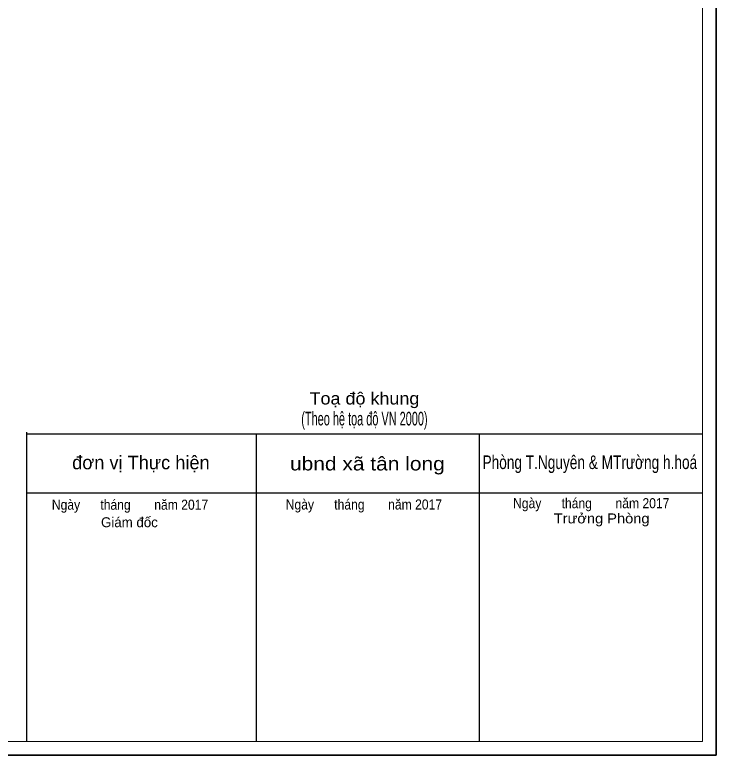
# Model space of a CAD drawing. Header units: metres. Extents: x 541636 to 543584, y 1835239 to 1836590.
# Drawn here: x 541862 to 542016.5, y 1835239.3 to 1835402.5 of the extents above; entities that cross this region are included whole.
import ezdxf
from ezdxf.enums import TextEntityAlignment as Align

# ---------------------------------------------------------------- set-up
doc = ezdxf.new("R2010")
doc.units = ezdxf.units.M
doc.header["$LTSCALE"] = 0.8
doc.layers.add('37', color=7, linetype='Continuous', lineweight=13)

msp = doc.modelspace()

# ---------------------------------------------------------------- linework, layer by layer
at = {"layer": '37', "lineweight": 25}
for p, q in [((542013.45, 1835310.05), (541864.49, 1835310.05)), ((541864.53, 1835310.47), (541864.53, 1835242.3)), ((541915.18, 1835310.05), (541915.18, 1835242.3)), ((541964.32, 1835310.05), (541964.32, 1835242.3)), ((542013.45, 1835297.02), (541864.49, 1835297.02))]:
    msp.add_line(p, q, dxfattribs=at)
at = {"layer": '37', "lineweight": 35}
msp.add_lwpolyline([(542016.53, 1835239.3), (541636.35, 1835239.3), (541636.35, 1835505.56), (542016.53, 1835505.56)], close=True, dxfattribs=at)
at = {"layer": '37'}
msp.add_lwpolyline([(542013.53, 1835242.3), (541639.35, 1835242.3), (541639.35, 1835502.56), (542013.53, 1835502.56)], close=True, dxfattribs=at)

# ---------------------------------------------------------------- texts
for s, height, width, p in [('Toạ độ khung', 2.69, 1.1, (541939.015, 1835316.58)), ('(Theo hệ tọa độ VN 2000)', 3, 0.6, (541939.015, 1835311.97)), ('ubnd xã tân long', 3, 1.15, (541939.665, 1835302.05)), ('Phòng T.Nguyên & MTrường h.hoá', 3, 0.75, (541988.685, 1835302.36)), ('Ngày      tháng       năm 2017', 2.22, 0.9, (541887.355, 1835293.39)), ('Ngày      tháng       năm 2017', 2.22, 0.9, (541938.895, 1835293.44)), ('Ngày      tháng       năm 2017', 2.22, 0.9, (541988.995, 1835293.72)), ('Trưởng Phòng', 2.19, 1.1, (541991.285, 1835290.38))]:
    msp.add_text(s, height=height, dxfattribs=dict(at, width=width)).set_placement(p, align=Align.CENTER)
for s, height, p in [('đơn vị Thực hiện', 3, (541889.76, 1835302.3)), ('Giám đốc', 2.19, (541887.225, 1835289.54))]:
    msp.add_text(s, height=height, dxfattribs=at).set_placement(p, align=Align.CENTER)

doc.saveas('drawing.dxf')
